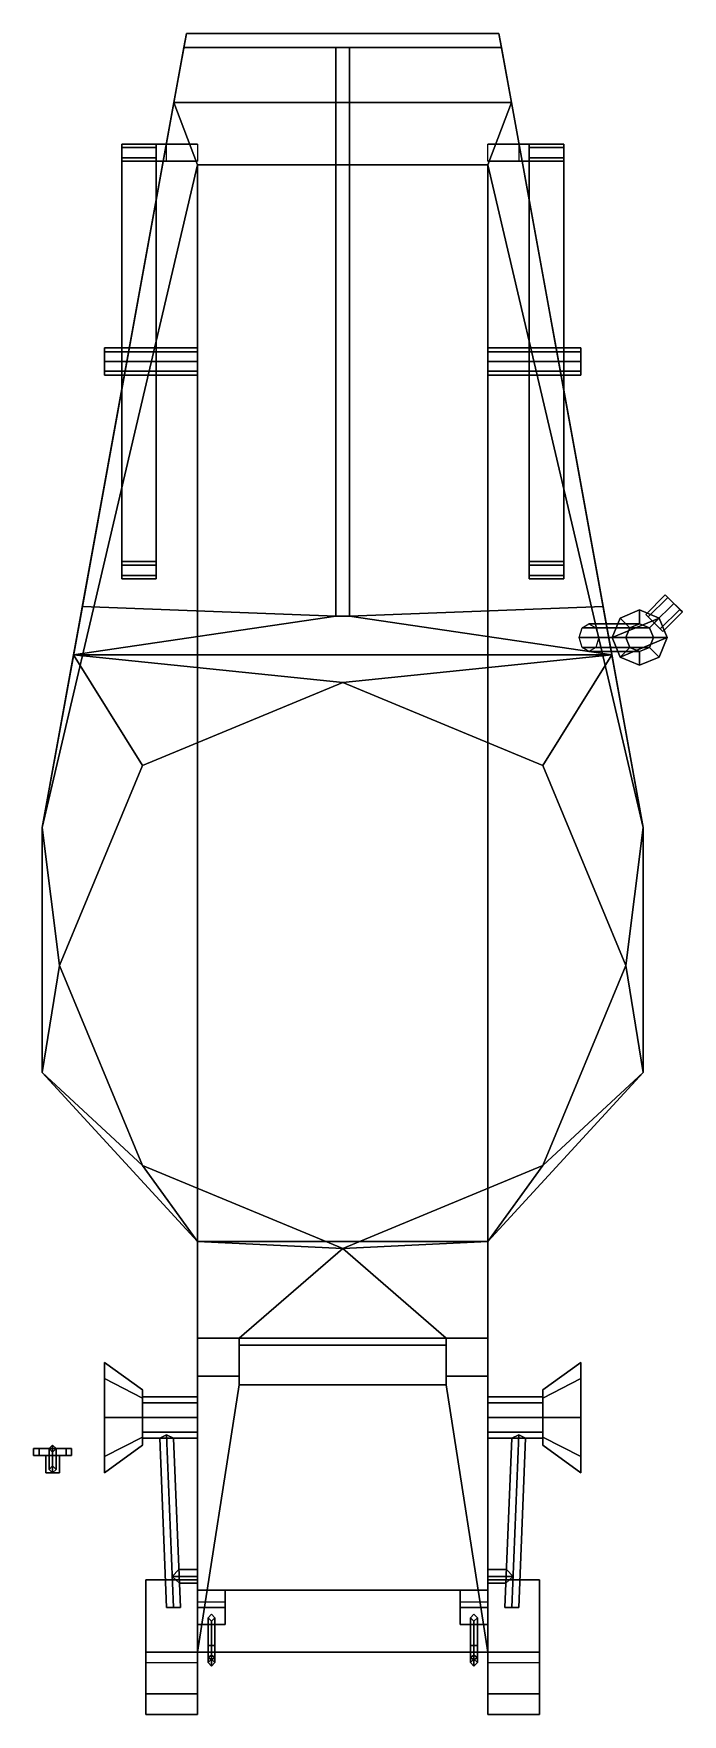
# Model space of a CAD drawing. Extents: x -0.89 to 0.98, y -2.39 to 2.48.
import ezdxf

# ---------------------------------------------------------------- set-up
doc = ezdxf.new("R2010")
doc.units = 0
doc.layers.get('0').update_dxf_attribs({"linetype": 'CONTINUOUS'})

msp = doc.modelspace()

# ---------------------------------------------------------------- linework, layer by layer
for points in [[(-0.7539, 0.82, 1.3), (-0.46, 2.44, 1.24), (-0.489, 2.28, 0.4735), (-0.87, 0.18, 0.65)], [(-0.46, 2.44, 1.24), (-0.7539, 0.82, 1.3), (-0.02, 0.7916, 1.369), (-0.02, 2.44, 1.29)], [(0.4527, 2.48, 0.74), (0.489, 2.28, 0.4735), (-0.489, 2.28, 0.4735), (-0.4527, 2.48, 0.74)], [(-0.46, 2.44, 1.24), (-0.4527, 2.48, 0.74), (-0.489, 2.28, 0.4735)], [(0.46, 2.44, 1.24), (0.4527, 2.48, 0.74), (-0.4527, 2.48, 0.74), (-0.46, 2.44, 1.24)], [(0.02, 2.44, 1.29), (0.46, 2.44, 1.24), (-0.46, 2.44, 1.24), (-0.02, 2.44, 1.29)], [(-0.02, 2.44, 1.29), (-0.02, 0.7916, 1.369), (0.02, 0.7916, 1.369), (0.02, 2.44, 1.29)], [(0.7539, 0.82, 1.3), (0.46, 2.44, 1.24), (0.02, 2.44, 1.29), (0.02, 0.7916, 1.369)], [(0.489, 2.28, 0.4735), (0.489, 2.28, 0.4735), (0.4527, 2.48, 0.74), (0.46, 2.44, 1.24)], [(0.87, 0.18, 0.65), (0.489, 2.28, 0.4735), (0.46, 2.44, 1.24), (0.7539, 0.82, 1.3)], [(-0.87, 0.18, 0.65), (-0.489, 2.28, 0.4735), (-0.42, 2.1, 0.47)], [(0.489, 2.28, 0.4735), (0.42, 2.1, 0.47), (-0.42, 2.1, 0.47), (-0.489, 2.28, 0.4735)], [(0.87, 0.18, 0.65), (0.42, 2.1, 0.47), (0.489, 2.28, 0.4735), (0.87, 0.18, 0.65)], [(-0.54, 2.16, 0.42), (-0.54, 2.15, 0.4), (-0.64, 2.15, 0.4), (-0.64, 2.16, 0.42)], [(-0.64, 2.15, 0.4), (-0.64, 2.12, 0.4), (-0.64, 2.11, 0.42), (-0.64, 2.16, 0.42)], [(-0.51, 2.16, 0.52), (-0.42, 2.16, 0.47), (-0.54, 2.16, 0.47), (-0.64, 2.16, 0.52)], [(-0.51, 2.11, 0.52), (-0.51, 2.16, 0.52), (-0.64, 2.16, 0.52), (-0.64, 2.11, 0.52)], [(-0.54, 2.16, 0.47), (-0.54, 2.16, 0.42), (-0.64, 2.16, 0.42), (-0.64, 2.16, 0.52)], [(-0.64, 2.16, 0.42), (-0.64, 2.11, 0.42), (-0.64, 2.11, 0.52), (-0.64, 2.16, 0.52)], [(-0.54, 2.15, 0.4), (-0.54, 2.12, 0.4), (-0.64, 2.12, 0.4), (-0.64, 2.15, 0.4)], [(-0.54, 2.11, 0.42), (-0.54, 2.12, 0.4), (-0.54, 2.15, 0.4), (-0.54, 2.16, 0.42)], [(-0.54, 2.11, 0.47), (-0.54, 2.16, 0.47), (-0.42, 2.16, 0.47), (-0.42, 2.11, 0.47)], [(-0.54, 2.11, 0.47), (-0.54, 2.11, 0.42), (-0.54, 2.16, 0.42), (-0.54, 2.16, 0.47)], [(0.64, 2.16, 0.52), (0.54, 2.16, 0.47), (0.42, 2.16, 0.47), (0.51, 2.16, 0.52)], [(0.54, 2.16, 0.47), (0.54, 2.11, 0.47), (0.42, 2.11, 0.47), (0.42, 2.16, 0.47)], [(0.51, 2.16, 0.52), (0.51, 2.11, 0.52), (0.64, 2.11, 0.52), (0.64, 2.16, 0.52)], [(0.64, 2.16, 0.52), (0.64, 2.16, 0.42), (0.54, 2.16, 0.42), (0.54, 2.16, 0.47)], [(0.54, 2.16, 0.42), (0.54, 2.11, 0.42), (0.54, 2.11, 0.47), (0.54, 2.16, 0.47)], [(0.64, 2.16, 0.42), (0.64, 2.15, 0.4), (0.54, 2.15, 0.4), (0.54, 2.16, 0.42)], [(0.54, 2.15, 0.4), (0.54, 2.12, 0.4), (0.54, 2.11, 0.42), (0.54, 2.16, 0.42)], [(0.64, 2.15, 0.4), (0.64, 2.12, 0.4), (0.54, 2.12, 0.4), (0.54, 2.15, 0.4)], [(0.64, 2.11, 0.52), (0.64, 2.11, 0.42), (0.64, 2.16, 0.42), (0.64, 2.16, 0.52)], [(0.64, 2.11, 0.42), (0.64, 2.12, 0.4), (0.64, 2.15, 0.4), (0.64, 2.16, 0.42)], [(-0.42, 2.1, 0.47), (-0.42, -1.02, 0.47), (-0.87, -0.53, 0.65), (-0.87, 0.18, 0.65)], [(-0.64, 2.11, 0.42), (-0.64, 2.12, 0.4), (-0.54, 2.12, 0.4), (-0.54, 2.11, 0.42)], [(-0.64, 2.11, 0.42), (-0.64, 0.95, 0.44), (-0.64, 0.95, 0.46), (-0.64, 2.11, 0.45)], [(-0.54, 2.11, 0.42), (-0.54, 0.95, 0.44), (-0.64, 0.95, 0.44), (-0.64, 2.11, 0.42)], [(-0.64, 2.11, 0.45), (-0.64, 0.95, 0.46), (-0.54, 0.95, 0.46), (-0.54, 2.11, 0.45)], [(-0.64, 2.11, 0.52), (-0.54, 2.11, 0.47), (-0.42, 2.11, 0.47), (-0.51, 2.11, 0.52)], [(-0.64, 2.11, 0.52), (-0.64, 2.11, 0.45), (-0.54, 2.11, 0.45), (-0.54, 2.11, 0.47)], [(-0.54, 0.95, 0.46), (-0.54, 0.95, 0.44), (-0.54, 2.11, 0.42), (-0.54, 2.11, 0.45)], [(0.42, 2.1, 0.47), (0.42, -1.02, 0.47), (-0.42, -1.02, 0.47), (-0.42, 2.1, 0.47)], [(0.51, 2.11, 0.52), (0.42, 2.11, 0.47), (0.54, 2.11, 0.47), (0.64, 2.11, 0.52)], [(0.87, -0.53, 0.65), (0.42, -1.02, 0.47), (0.42, 2.1, 0.47), (0.87, 0.18, 0.65)], [(0.54, 2.11, 0.42), (0.54, 2.12, 0.4), (0.64, 2.12, 0.4), (0.64, 2.11, 0.42)], [(0.54, 2.11, 0.42), (0.54, 0.95, 0.44), (0.54, 0.95, 0.46), (0.54, 2.11, 0.45)], [(0.54, 2.11, 0.45), (0.54, 0.95, 0.46), (0.64, 0.95, 0.46), (0.64, 2.11, 0.45)], [(0.64, 2.11, 0.42), (0.64, 0.95, 0.44), (0.54, 0.95, 0.44), (0.54, 2.11, 0.42)], [(0.54, 2.11, 0.47), (0.54, 2.11, 0.45), (0.64, 2.11, 0.45), (0.64, 2.11, 0.52)], [(0.64, 0.95, 0.46), (0.64, 0.95, 0.44), (0.64, 2.11, 0.42), (0.64, 2.11, 0.45)], [(-0.42, 1.5583, 0.5783), (-0.42, 1.57, 0.55), (-0.69, 1.57, 0.55), (-0.69, 1.5583, 0.5783)], [(-0.64, 1.57, 0.55), (-0.64, 1.5583, 0.5217), (-0.69, 1.5583, 0.5217), (-0.69, 1.57, 0.55)], [(-0.54, 1.57, 0.55), (-0.54, 1.57, 0.4547), (-0.64, 1.57, 0.4547), (-0.64, 1.57, 0.55)], [(-0.64, 1.57, 0.4547), (-0.64, 1.5583, 0.5217), (-0.64, 1.5583, 0.5217), (-0.64, 1.57, 0.55)], [(-0.64, 1.57, 0.4547), (-0.64, 1.53, 0.51), (-0.64, 1.53, 0.51), (-0.64, 1.5583, 0.5217)], [(-0.64, 1.57, 0.4547), (-0.64, 1.49, 0.4553), (-0.64, 1.49, 0.4553), (-0.64, 1.53, 0.51)], [(-0.42, 1.57, 0.55), (-0.42, 1.5583, 0.5217), (-0.54, 1.5583, 0.5217), (-0.54, 1.57, 0.55)], [(-0.54, 1.5583, 0.5217), (-0.54, 1.57, 0.4547), (-0.54, 1.57, 0.4547), (-0.54, 1.57, 0.55)], [(-0.54, 1.53, 0.51), (-0.54, 1.57, 0.4547), (-0.54, 1.57, 0.4547), (-0.54, 1.5583, 0.5217)], [(-0.54, 1.49, 0.4553), (-0.54, 1.57, 0.4547), (-0.54, 1.57, 0.4547), (-0.54, 1.53, 0.51)], [(0.42, 1.5583, 0.5217), (0.42, 1.57, 0.55), (0.54, 1.57, 0.55), (0.54, 1.5583, 0.5217)], [(0.42, 1.57, 0.55), (0.42, 1.5583, 0.5783), (0.69, 1.5583, 0.5783), (0.69, 1.57, 0.55)], [(0.54, 1.57, 0.4547), (0.54, 1.5583, 0.5217), (0.54, 1.5583, 0.5217), (0.54, 1.57, 0.55)], [(0.54, 1.57, 0.4547), (0.54, 1.53, 0.51), (0.54, 1.53, 0.51), (0.54, 1.5583, 0.5217)], [(0.54, 1.57, 0.4547), (0.54, 1.49, 0.4553), (0.54, 1.49, 0.4553), (0.54, 1.53, 0.51)], [(0.54, 1.57, 0.4547), (0.54, 1.57, 0.55), (0.64, 1.57, 0.55), (0.64, 1.57, 0.4547)], [(0.64, 1.49, 0.4553), (0.64, 1.57, 0.4547), (0.64, 1.57, 0.4547), (0.64, 1.53, 0.51)], [(0.64, 1.53, 0.51), (0.64, 1.57, 0.4547), (0.64, 1.57, 0.4547), (0.64, 1.5583, 0.5217)], [(0.64, 1.5583, 0.5217), (0.64, 1.57, 0.4547), (0.64, 1.57, 0.4547), (0.64, 1.57, 0.55)], [(0.64, 1.5583, 0.5217), (0.64, 1.57, 0.55), (0.69, 1.57, 0.55), (0.69, 1.5583, 0.5217)], [(-0.42, 1.53, 0.59), (-0.42, 1.5583, 0.5783), (-0.69, 1.5583, 0.5783), (-0.69, 1.53, 0.59)], [(-0.64, 1.5583, 0.5217), (-0.64, 1.53, 0.51), (-0.69, 1.53, 0.51), (-0.69, 1.5583, 0.5217)], [(-0.42, 1.5017, 0.5783), (-0.42, 1.53, 0.59), (-0.69, 1.53, 0.59), (-0.69, 1.5017, 0.5783)], [(-0.64, 1.53, 0.51), (-0.64, 1.5017, 0.5217), (-0.69, 1.5017, 0.5217), (-0.69, 1.53, 0.51)], [(-0.64, 1.53, 0.51), (-0.64, 1.49, 0.4553), (-0.64, 1.49, 0.4553), (-0.64, 1.5017, 0.5217)], [(-0.42, 1.5583, 0.5217), (-0.42, 1.53, 0.51), (-0.54, 1.53, 0.51), (-0.54, 1.5583, 0.5217)], [(-0.42, 1.53, 0.51), (-0.42, 1.5017, 0.5217), (-0.54, 1.5017, 0.5217), (-0.54, 1.53, 0.51)], [(-0.54, 1.49, 0.4553), (-0.54, 1.53, 0.51), (-0.54, 1.53, 0.51), (-0.54, 1.5017, 0.5217)], [(0.42, 1.53, 0.51), (0.42, 1.5583, 0.5217), (0.54, 1.5583, 0.5217), (0.54, 1.53, 0.51)], [(0.42, 1.5583, 0.5783), (0.42, 1.53, 0.59), (0.69, 1.53, 0.59), (0.69, 1.5583, 0.5783)], [(0.42, 1.5017, 0.5217), (0.42, 1.53, 0.51), (0.54, 1.53, 0.51), (0.54, 1.5017, 0.5217)], [(0.42, 1.53, 0.59), (0.42, 1.5017, 0.5783), (0.69, 1.5017, 0.5783), (0.69, 1.53, 0.59)], [(0.54, 1.53, 0.51), (0.54, 1.49, 0.4553), (0.54, 1.49, 0.4553), (0.54, 1.5017, 0.5217)], [(0.64, 1.53, 0.51), (0.64, 1.5583, 0.5217), (0.69, 1.5583, 0.5217), (0.69, 1.53, 0.51)], [(0.64, 1.49, 0.4553), (0.64, 1.53, 0.51), (0.64, 1.53, 0.51), (0.64, 1.5017, 0.5217)], [(0.64, 1.5017, 0.5217), (0.64, 1.53, 0.51), (0.69, 1.53, 0.51), (0.69, 1.5017, 0.5217)], [(-0.42, 1.49, 0.55), (-0.42, 1.5017, 0.5783), (-0.69, 1.5017, 0.5783), (-0.69, 1.49, 0.55)], [(-0.64, 1.5017, 0.5217), (-0.64, 1.49, 0.55), (-0.69, 1.49, 0.55), (-0.69, 1.5017, 0.5217)], [(-0.64, 1.5017, 0.5217), (-0.64, 1.49, 0.4553), (-0.64, 1.49, 0.4553), (-0.64, 1.49, 0.55)], [(-0.54, 1.49, 0.4553), (-0.54, 1.49, 0.55), (-0.64, 1.49, 0.55), (-0.64, 1.49, 0.4553)], [(-0.42, 1.5017, 0.5217), (-0.42, 1.49, 0.55), (-0.54, 1.49, 0.55), (-0.54, 1.5017, 0.5217)], [(-0.54, 1.49, 0.4553), (-0.54, 1.5017, 0.5217), (-0.54, 1.5017, 0.5217), (-0.54, 1.49, 0.55)], [(0.42, 1.49, 0.55), (0.42, 1.5017, 0.5217), (0.54, 1.5017, 0.5217), (0.54, 1.49, 0.55)], [(0.42, 1.5017, 0.5783), (0.42, 1.49, 0.55), (0.69, 1.49, 0.55), (0.69, 1.5017, 0.5783)], [(0.54, 1.5017, 0.5217), (0.54, 1.49, 0.4553), (0.54, 1.49, 0.4553), (0.54, 1.49, 0.55)], [(0.54, 1.49, 0.55), (0.54, 1.49, 0.4553), (0.64, 1.49, 0.4553), (0.64, 1.49, 0.55)], [(0.64, 1.49, 0.4553), (0.64, 1.5017, 0.5217), (0.64, 1.5017, 0.5217), (0.64, 1.49, 0.55)], [(0.64, 1.49, 0.55), (0.64, 1.5017, 0.5217), (0.69, 1.5017, 0.5217), (0.69, 1.49, 0.55)], [(-0.64, 0.94, 0.42), (-0.64, 0.91, 0.42), (-0.64, 0.9, 0.44), (-0.64, 0.95, 0.44)], [(-0.64, 0.95, 0.44), (-0.64, 0.9, 0.44), (-0.64, 0.9, 0.58), (-0.64, 0.95, 0.58)], [(-0.54, 0.95, 0.44), (-0.54, 0.94, 0.42), (-0.64, 0.94, 0.42), (-0.64, 0.95, 0.44)], [(-0.54, 0.95, 0.58), (-0.54, 0.95, 0.44), (-0.64, 0.95, 0.44), (-0.64, 0.95, 0.58)], [(-0.54, 0.94, 0.42), (-0.54, 0.91, 0.42), (-0.64, 0.91, 0.42), (-0.64, 0.94, 0.42)], [(-0.54, 0.9, 0.44), (-0.54, 0.91, 0.42), (-0.54, 0.94, 0.42), (-0.54, 0.95, 0.44)], [(-0.54, 0.9, 0.58), (-0.54, 0.9, 0.44), (-0.54, 0.95, 0.44), (-0.54, 0.95, 0.58)], [(0.64, 0.95, 0.58), (0.64, 0.95, 0.44), (0.54, 0.95, 0.44), (0.54, 0.95, 0.58)], [(0.54, 0.95, 0.44), (0.54, 0.9, 0.44), (0.54, 0.9, 0.58), (0.54, 0.95, 0.58)], [(0.64, 0.95, 0.44), (0.64, 0.94, 0.42), (0.54, 0.94, 0.42), (0.54, 0.95, 0.44)], [(0.54, 0.94, 0.42), (0.54, 0.91, 0.42), (0.54, 0.9, 0.44), (0.54, 0.95, 0.44)], [(0.64, 0.94, 0.42), (0.64, 0.91, 0.42), (0.54, 0.91, 0.42), (0.54, 0.94, 0.42)], [(0.64, 0.9, 0.58), (0.64, 0.9, 0.44), (0.64, 0.95, 0.44), (0.64, 0.95, 0.58)], [(0.64, 0.9, 0.44), (0.64, 0.91, 0.42), (0.64, 0.94, 0.42), (0.64, 0.95, 0.44)], [(-0.64, 0.9, 0.44), (-0.64, 0.91, 0.42), (-0.54, 0.91, 0.42), (-0.54, 0.9, 0.44)], [(-0.64, 0.9, 0.58), (-0.64, 0.9, 0.44), (-0.54, 0.9, 0.44), (-0.54, 0.9, 0.58)], [(0.54, 0.9, 0.44), (0.54, 0.91, 0.42), (0.64, 0.91, 0.42), (0.64, 0.9, 0.44)], [(0.54, 0.9, 0.58), (0.54, 0.9, 0.44), (0.64, 0.9, 0.44), (0.64, 0.9, 0.58)], [(0.8777, 0.7972, 0.63), (0.8849, 0.7899, 0.6547), (0.9415, 0.8465, 0.6547), (0.9342, 0.8537, 0.63)], [(0.8849, 0.7899, 0.6053), (0.8777, 0.7972, 0.63), (0.9342, 0.8537, 0.63), (0.9415, 0.8465, 0.6053)], [(0.8849, 0.7899, 0.6547), (0.9024, 0.7724, 0.665), (0.959, 0.829, 0.665), (0.9415, 0.8465, 0.6547)], [(0.9024, 0.7724, 0.595), (0.8849, 0.7899, 0.6053), (0.9415, 0.8465, 0.6053), (0.959, 0.829, 0.595)], [(0.9024, 0.7724, 0.665), (0.9199, 0.7549, 0.6547), (0.9765, 0.8115, 0.6547), (0.959, 0.829, 0.665)], [(0.9199, 0.7549, 0.6053), (0.9024, 0.7724, 0.595), (0.959, 0.829, 0.595), (0.9765, 0.8115, 0.6053)], [(0.9765, 0.8115, 0.6053), (0.959, 0.829, 0.595), (0.9415, 0.8465, 0.6053), (0.9342, 0.8537, 0.63)], [(0.9837, 0.8042, 0.63), (0.9765, 0.8115, 0.6053), (0.9342, 0.8537, 0.63), (0.9415, 0.8465, 0.6547)], [(0.9765, 0.8115, 0.6547), (0.9837, 0.8042, 0.63), (0.9415, 0.8465, 0.6547), (0.959, 0.829, 0.665)], [(-0.7539, 0.82, 1.3), (-0.87, 0.18, 0.65), (-0.87, 0.18, 1.64), (-0.7793, 0.68, 1.64)], [(-0.02, 0.7916, 1.369), (-0.7539, 0.82, 1.3), (-0.7793, 0.68, 1.64), (-0.02, 0.7916, 1.369)], [(0.7793, 0.68, 1.64), (0.02, 0.7916, 1.369), (-0.02, 0.7916, 1.369), (-0.7793, 0.68, 1.64)], [(0.7539, 0.82, 1.3), (0.02, 0.7916, 1.369), (0.7793, 0.68, 1.64), (0.7539, 0.82, 1.3)], [(0.87, 0.18, 1.64), (0.87, 0.18, 0.65), (0.7539, 0.82, 1.3), (0.7793, 0.68, 1.64)], [(0.9166, 0.7866, 0.59), (0.78, 0.73, 0.59), (0.8034, 0.7866, 0.59), (0.86, 0.81, 0.59)], [(0.8034, 0.7866, 0.59), (0.78, 0.73, 0.59), (0.78, 0.73, 1.14), (0.8034, 0.7866, 1.14)], [(0.8034, 0.7866, 1.14), (0.78, 0.73, 1.14), (0.82, 0.73, 1.14), (0.8317, 0.7583, 1.14)], [(0.94, 0.73, 0.59), (0.8034, 0.6734, 0.59), (0.78, 0.73, 0.59), (0.9166, 0.7866, 0.59)], [(0.86, 0.81, 0.59), (0.8034, 0.7866, 0.59), (0.8034, 0.7866, 1.14), (0.86, 0.81, 1.14)], [(0.86, 0.81, 1.14), (0.8034, 0.7866, 1.14), (0.8317, 0.7583, 1.14), (0.86, 0.77, 1.14)], [(0.9166, 0.7866, 0.59), (0.86, 0.81, 0.59), (0.86, 0.81, 1.14), (0.9166, 0.7866, 1.14)], [(0.9166, 0.7866, 1.14), (0.86, 0.81, 1.14), (0.86, 0.77, 1.14), (0.8883, 0.7583, 1.14)], [(0.94, 0.73, 1.14), (0.9166, 0.7866, 1.14), (0.8883, 0.7583, 1.14), (0.9, 0.73, 1.14)], [(0.94, 0.73, 0.59), (0.9166, 0.7866, 0.59), (0.9166, 0.7866, 1.14), (0.94, 0.73, 1.14)], [(0.9199, 0.7549, 0.6547), (0.9272, 0.7477, 0.63), (0.9837, 0.8042, 0.63), (0.9765, 0.8115, 0.6547)], [(0.9272, 0.7477, 0.63), (0.9199, 0.7549, 0.6053), (0.9765, 0.8115, 0.6053), (0.9837, 0.8042, 0.63)], [(0.8317, 0.7583, 1.2083), (0.82, 0.73, 1.2034), (0.6849, 0.73, 1.3385), (0.6932, 0.7583, 1.3468)], [(0.86, 0.77, 1.22), (0.8317, 0.7583, 1.2083), (0.6932, 0.7583, 1.3468), (0.7132, 0.77, 1.3668)], [(0.8883, 0.7583, 1.2317), (0.86, 0.77, 1.22), (0.7132, 0.77, 1.3668), (0.7332, 0.7583, 1.3868)], [(0.9, 0.73, 1.2366), (0.8883, 0.7583, 1.2317), (0.7332, 0.7583, 1.3868), (0.7415, 0.73, 1.3951)], [(0.8317, 0.7583, 1.14), (0.82, 0.73, 1.14), (0.82, 0.73, 1.2034), (0.8317, 0.7583, 1.2083)], [(0.86, 0.77, 1.14), (0.8317, 0.7583, 1.14), (0.8317, 0.7583, 1.2083), (0.86, 0.77, 1.22)], [(0.8883, 0.7583, 1.14), (0.86, 0.77, 1.14), (0.86, 0.77, 1.22), (0.8883, 0.7583, 1.2317)], [(0.9, 0.73, 1.14), (0.8883, 0.7583, 1.14), (0.8883, 0.7583, 1.2317), (0.9, 0.73, 1.2366)], [(0.82, 0.73, 1.2034), (0.8317, 0.7017, 1.2083), (0.6932, 0.7017, 1.3468), (0.6849, 0.73, 1.3385)], [(0.8317, 0.7017, 1.2083), (0.86, 0.69, 1.22), (0.7132, 0.69, 1.3668), (0.6932, 0.7017, 1.3468)], [(0.86, 0.69, 1.22), (0.8883, 0.7017, 1.2317), (0.7332, 0.7017, 1.3868), (0.7132, 0.69, 1.3668)], [(0.8883, 0.7017, 1.2317), (0.9, 0.73, 1.2366), (0.7415, 0.73, 1.3951), (0.7332, 0.7017, 1.3868)], [(0.78, 0.73, 0.59), (0.8034, 0.6734, 0.59), (0.8034, 0.6734, 1.14), (0.78, 0.73, 1.14)], [(0.78, 0.73, 1.14), (0.8034, 0.6734, 1.14), (0.8317, 0.7017, 1.14), (0.82, 0.73, 1.14)], [(0.9166, 0.6734, 0.59), (0.86, 0.65, 0.59), (0.8034, 0.6734, 0.59), (0.94, 0.73, 0.59)], [(0.8034, 0.6734, 1.14), (0.86, 0.65, 1.14), (0.86, 0.69, 1.14), (0.8317, 0.7017, 1.14)], [(0.82, 0.73, 1.14), (0.8317, 0.7017, 1.14), (0.8317, 0.7017, 1.2083), (0.82, 0.73, 1.2034)], [(0.8317, 0.7017, 1.14), (0.86, 0.69, 1.14), (0.86, 0.69, 1.22), (0.8317, 0.7017, 1.2083)], [(0.86, 0.69, 1.14), (0.8883, 0.7017, 1.14), (0.8883, 0.7017, 1.2317), (0.86, 0.69, 1.22)], [(0.86, 0.65, 1.14), (0.9166, 0.6734, 1.14), (0.8883, 0.7017, 1.14), (0.86, 0.69, 1.14)], [(0.8883, 0.7017, 1.14), (0.9, 0.73, 1.14), (0.9, 0.73, 1.2366), (0.8883, 0.7017, 1.2317)], [(0.9166, 0.6734, 1.14), (0.94, 0.73, 1.14), (0.9, 0.73, 1.14), (0.8883, 0.7017, 1.14)], [(0.9166, 0.6734, 0.59), (0.94, 0.73, 0.59), (0.94, 0.73, 1.14), (0.9166, 0.6734, 1.14)], [(-0.7793, 0.68, 1.64), (-0.87, 0.18, 1.64), (-0.82, -0.22, 1.64), (-0.5798, 0.3598, 1.64)], [(0, 0.6, 1.64), (0.7793, 0.68, 1.64), (-0.7793, 0.68, 1.64), (0, 0.6, 1.64)], [(-0.7793, 0.68, 1.64), (-0.7793, 0.68, 1.64), (-0.5798, 0.3598, 1.64), (0, 0.6, 1.64)], [(0.7793, 0.68, 1.64), (0.7793, 0.68, 1.64), (0, 0.6, 1.64), (0.5798, 0.3598, 1.64)], [(0.87, 0.18, 1.64), (0.7793, 0.68, 1.64), (0.5798, 0.3598, 1.64), (0.82, -0.22, 1.64)], [(0.8034, 0.6734, 0.59), (0.86, 0.65, 0.59), (0.86, 0.65, 1.14), (0.8034, 0.6734, 1.14)], [(0.86, 0.65, 0.59), (0.9166, 0.6734, 0.59), (0.9166, 0.6734, 1.14), (0.86, 0.65, 1.14)], [(0, 0.6, 1.64), (-0.5798, 0.3598, 1.64), (-0.5798, 0.3598, 1.66), (0, 0.6, 1.66)], [(0.5798, 0.3598, 1.64), (0, 0.6, 1.64), (0, 0.6, 1.66), (0.5798, 0.3598, 1.66)], [(-0.5798, 0.3598, 1.64), (-0.82, -0.22, 1.64), (-0.82, -0.22, 1.66), (-0.5798, 0.3598, 1.66)], [(0.82, -0.22, 1.64), (0.5798, 0.3598, 1.64), (0.5798, 0.3598, 1.66), (0.82, -0.22, 1.66)], [(-0.87, 0.18, 0.65), (-0.87, -0.53, 0.65), (-0.87, -0.53, 1.06), (-0.87, 0.18, 1.06)], [(-0.87, 0.18, 1.64), (-0.87, -0.53, 1.64), (-0.82, -0.22, 1.64)], [(-0.87, 0.18, 1.56), (-0.87, -0.53, 1.56), (-0.87, -0.53, 1.64), (-0.87, 0.18, 1.64)], [(0.82, -0.22, 1.64), (0.87, -0.53, 1.64), (0.87, 0.18, 1.64), (0.82, -0.22, 1.64)], [(0.87, -0.53, 1.06), (0.87, -0.53, 0.65), (0.87, 0.18, 0.65), (0.87, 0.18, 1.06)], [(0.87, -0.53, 1.64), (0.87, -0.53, 1.56), (0.87, 0.18, 1.56), (0.87, 0.18, 1.64)], [(-0.82, -0.22, 1.64), (-0.82, -0.22, 1.64), (-0.87, -0.53, 1.64), (-0.5798, -0.7998, 1.64)], [(-0.82, -0.22, 1.64), (-0.5798, -0.7998, 1.64), (-0.5798, -0.7998, 1.66), (-0.82, -0.22, 1.66)], [(0.5798, -0.7998, 1.64), (0.82, -0.22, 1.64), (0.82, -0.22, 1.66), (0.5798, -0.7998, 1.66)], [(0.5798, -0.7998, 1.64), (0.87, -0.53, 1.64), (0.82, -0.22, 1.64), (0.5798, -0.7998, 1.64)], [(-0.87, -0.53, 1.64), (-0.87, -0.53, 0.65), (-0.42, -1.02, 0.47), (-0.42, -1.02, 1.64)], [(-0.5798, -0.7998, 1.64), (-0.5798, -0.7998, 1.64), (-0.87, -0.53, 1.64), (-0.42, -1.02, 1.64)], [(0.42, -1.02, 1.64), (0.42, -1.02, 0.47), (0.87, -0.53, 0.65), (0.87, -0.53, 1.64)], [(0.42, -1.02, 1.64), (0.87, -0.53, 1.64), (0.5798, -0.7998, 1.64), (0.42, -1.02, 1.64)], [(-0.5798, -0.7998, 1.64), (0, -1.04, 1.64), (0, -1.04, 1.66), (-0.5798, -0.7998, 1.66)], [(0, -1.04, 1.64), (0, -1.04, 1.64), (-0.5798, -0.7998, 1.64), (-0.42, -1.02, 1.64)], [(0, -1.04, 1.64), (0.5798, -0.7998, 1.64), (0.5798, -0.7998, 1.66), (0, -1.04, 1.66)], [(0.42, -1.02, 1.64), (0.42, -1.02, 1.64), (0.5798, -0.7998, 1.64), (0, -1.04, 1.64)], [(0.42, -1.02, 0.47), (0.42, -2.03, 0.47), (-0.42, -2.03, 0.47), (-0.42, -1.02, 0.47)], [(-0.42, -1.3, 1.64), (-0.42, -1.02, 1.64), (-0.42, -1.41, 1.38)], [(-0.42, -1.41, 1.38), (-0.42, -1.02, 1.64), (-0.42, -1.02, 0.47)], [(-0.42, -1.02, 0.47), (-0.42, -2.03, 0.47), (-0.42, -1.41, 1.38)], [(-0.3, -1.3, 1.64), (0, -1.04, 1.64), (-0.42, -1.02, 1.64), (-0.42, -1.3, 1.64)], [(0.42, -1.3, 1.64), (0.42, -1.02, 1.64), (0, -1.04, 1.64), (0.3, -1.3, 1.64)], [(0.42, -1.41, 1.38), (0.42, -1.02, 1.64), (0.42, -1.3, 1.64), (0.42, -1.41, 1.38)], [(0.42, -1.02, 0.47), (0.42, -1.02, 1.64), (0.42, -1.41, 1.38), (0.42, -1.02, 0.47)], [(0.42, -1.41, 1.38), (0.42, -1.41, 1.38), (0.42, -2.03, 0.47), (0.42, -1.02, 0.47)], [(0.3, -1.3, 1.64), (0, -1.04, 1.64), (0, -1.04, 1.64), (-0.3, -1.3, 1.64)], [(-0.3, -1.41, 1.38), (-0.3, -1.3, 1.64), (-0.42, -1.3, 1.64), (-0.42, -1.41, 1.38)], [(-0.3, -1.435, 1.3681), (-0.3, -1.32, 1.64), (-0.3, -1.3, 1.64), (-0.3, -1.41, 1.38)], [(0.3, -1.32, 1.64), (0.3, -1.3, 1.64), (-0.3, -1.3, 1.64), (-0.3, -1.32, 1.64)], [(0.42, -1.41, 1.38), (0.42, -1.3, 1.64), (0.3, -1.3, 1.64), (0.3, -1.41, 1.38)], [(0.3, -1.41, 1.38), (0.3, -1.3, 1.64), (0.3, -1.32, 1.64), (0.3, -1.435, 1.3681)], [(0.3, -1.435, 1.3681), (0.3, -1.32, 1.64), (-0.3, -1.32, 1.64), (-0.3, -1.435, 1.3681)], [(-0.58, -1.4734, 0.6066), (-0.58, -1.45, 0.55), (-0.69, -1.37, 0.55), (-0.69, -1.4169, 0.6631)], [(-0.58, -1.45, 0.55), (-0.58, -1.4734, 0.4934), (-0.69, -1.4169, 0.4369), (-0.69, -1.37, 0.55)], [(-0.42, -2.21, 0.7), (-0.42, -2.21, 1), (-0.42, -1.41, 1.38), (-0.42, -2.03, 0.47)], [(-0.42, -2.21, 1), (-0.3, -1.435, 1.3681), (-0.3, -1.41, 1.38), (-0.42, -1.41, 1.38)], [(0.42, -2.21, 1), (0.42, -1.41, 1.38), (0.3, -1.41, 1.38), (0.3, -1.435, 1.3681)], [(0.42, -2.03, 0.47), (0.42, -1.41, 1.38), (0.42, -2.21, 1), (0.42, -2.21, 0.7)], [(0.58, -1.45, 0.55), (0.58, -1.4734, 0.6066), (0.69, -1.4169, 0.6631), (0.69, -1.37, 0.55)], [(0.58, -1.4734, 0.4934), (0.58, -1.45, 0.55), (0.69, -1.37, 0.55), (0.69, -1.4169, 0.4369)], [(-0.58, -1.53, 0.63), (-0.58, -1.4734, 0.6066), (-0.69, -1.4169, 0.6631), (-0.69, -1.53, 0.71)], [(-0.58, -1.4734, 0.4934), (-0.58, -1.53, 0.47), (-0.69, -1.53, 0.39), (-0.69, -1.4169, 0.4369)], [(-0.58, -1.4876, 0.5924), (-0.58, -1.47, 0.55), (-0.58, -1.45, 0.55), (-0.58, -1.4734, 0.6066)], [(-0.58, -1.47, 0.55), (-0.58, -1.4876, 0.5076), (-0.58, -1.4734, 0.4934), (-0.58, -1.45, 0.55)], [(0.42, -2.21, 1), (0.3, -1.435, 1.3681), (-0.3, -1.435, 1.3681), (-0.42, -2.21, 1)], [(0.58, -1.53, 0.47), (0.58, -1.4734, 0.4934), (0.69, -1.4169, 0.4369), (0.69, -1.53, 0.39)], [(0.58, -1.4734, 0.6066), (0.58, -1.53, 0.63), (0.69, -1.53, 0.71), (0.69, -1.4169, 0.6631)], [(0.58, -1.47, 0.55), (0.58, -1.4876, 0.5924), (0.58, -1.4734, 0.6066), (0.58, -1.45, 0.55)], [(0.58, -1.4876, 0.5076), (0.58, -1.47, 0.55), (0.58, -1.45, 0.55), (0.58, -1.4734, 0.4934)], [(-0.42, -1.4876, 0.5924), (-0.42, -1.47, 0.55), (-0.58, -1.47, 0.55), (-0.58, -1.4876, 0.5924)], [(-0.42, -1.47, 0.55), (-0.42, -1.4876, 0.5076), (-0.58, -1.4876, 0.5076), (-0.58, -1.47, 0.55)], [(-0.58, -1.53, 0.61), (-0.58, -1.4876, 0.5924), (-0.58, -1.4734, 0.6066), (-0.58, -1.53, 0.63)], [(-0.58, -1.4876, 0.5076), (-0.58, -1.53, 0.49), (-0.58, -1.53, 0.47), (-0.58, -1.4734, 0.4934)], [(-0.42, -1.53, 0.61), (-0.42, -1.4876, 0.5924), (-0.58, -1.4876, 0.5924), (-0.58, -1.53, 0.61)], [(-0.42, -1.4876, 0.5076), (-0.42, -1.53, 0.49), (-0.58, -1.53, 0.49), (-0.58, -1.4876, 0.5076)], [(0.42, -1.47, 0.55), (0.42, -1.4876, 0.5924), (0.58, -1.4876, 0.5924), (0.58, -1.47, 0.55)], [(0.42, -1.4876, 0.5076), (0.42, -1.47, 0.55), (0.58, -1.47, 0.55), (0.58, -1.4876, 0.5076)], [(0.42, -1.53, 0.49), (0.42, -1.4876, 0.5076), (0.58, -1.4876, 0.5076), (0.58, -1.53, 0.49)], [(0.42, -1.4876, 0.5924), (0.42, -1.53, 0.61), (0.58, -1.53, 0.61), (0.58, -1.4876, 0.5924)], [(0.58, -1.4876, 0.5924), (0.58, -1.53, 0.61), (0.58, -1.53, 0.63), (0.58, -1.4734, 0.6066)], [(0.58, -1.53, 0.49), (0.58, -1.4876, 0.5076), (0.58, -1.4734, 0.4934), (0.58, -1.53, 0.47)], [(-0.58, -1.5866, 0.6066), (-0.58, -1.53, 0.63), (-0.69, -1.53, 0.71), (-0.69, -1.6431, 0.6631)], [(-0.58, -1.53, 0.47), (-0.58, -1.5866, 0.4934), (-0.69, -1.6431, 0.4369), (-0.69, -1.53, 0.39)], [(-0.42, -1.5724, 0.5924), (-0.42, -1.53, 0.61), (-0.58, -1.53, 0.61), (-0.58, -1.5724, 0.5924)], [(-0.42, -1.53, 0.49), (-0.42, -1.5724, 0.5076), (-0.58, -1.5724, 0.5076), (-0.58, -1.53, 0.49)], [(-0.58, -1.53, 0.49), (-0.58, -1.5724, 0.5076), (-0.58, -1.5866, 0.4934), (-0.58, -1.53, 0.47)], [(-0.58, -1.5724, 0.5924), (-0.58, -1.53, 0.61), (-0.58, -1.53, 0.63), (-0.58, -1.5866, 0.6066)], [(0.42, -1.5724, 0.5076), (0.42, -1.53, 0.49), (0.58, -1.53, 0.49), (0.58, -1.5724, 0.5076)], [(0.42, -1.53, 0.61), (0.42, -1.5724, 0.5924), (0.58, -1.5724, 0.5924), (0.58, -1.53, 0.61)], [(0.58, -1.5866, 0.4934), (0.58, -1.53, 0.47), (0.69, -1.53, 0.39), (0.69, -1.6431, 0.4369)], [(0.58, -1.53, 0.61), (0.58, -1.5724, 0.5924), (0.58, -1.5866, 0.6066), (0.58, -1.53, 0.63)], [(0.58, -1.53, 0.63), (0.58, -1.5866, 0.6066), (0.69, -1.6431, 0.6631), (0.69, -1.53, 0.71)], [(0.58, -1.5724, 0.5076), (0.58, -1.53, 0.49), (0.58, -1.53, 0.47), (0.58, -1.5866, 0.4934)], [(-0.58, -1.61, 0.55), (-0.58, -1.5866, 0.6066), (-0.69, -1.6431, 0.6631), (-0.69, -1.69, 0.55)], [(-0.58, -1.5866, 0.4934), (-0.58, -1.61, 0.55), (-0.69, -1.69, 0.55), (-0.69, -1.6431, 0.4369)], [(-0.42, -1.59, 0.55), (-0.42, -1.5724, 0.5924), (-0.58, -1.5724, 0.5924), (-0.58, -1.59, 0.55)], [(-0.42, -1.5724, 0.5076), (-0.42, -1.59, 0.55), (-0.58, -1.59, 0.55), (-0.58, -1.5724, 0.5076)], [(-0.58, -1.5724, 0.5076), (-0.58, -1.59, 0.55), (-0.58, -1.61, 0.55), (-0.58, -1.5866, 0.4934)], [(-0.58, -1.59, 0.55), (-0.58, -1.5724, 0.5924), (-0.58, -1.5866, 0.6066), (-0.58, -1.61, 0.55)], [(-0.51, -1.58, 0.57), (-0.5296, -1.59, 0.55), (-0.51, -2.08, 0.55), (-0.49, -2.08, 0.57)], [(-0.5296, -1.59, 0.55), (-0.51, -1.58, 0.53), (-0.49, -2.08, 0.53), (-0.51, -2.08, 0.55)], [(-0.4896, -1.59, 0.55), (-0.51, -1.58, 0.57), (-0.49, -2.08, 0.57), (-0.47, -2.08, 0.55)], [(-0.51, -1.58, 0.53), (-0.4896, -1.59, 0.55), (-0.47, -2.08, 0.55), (-0.49, -2.08, 0.53)], [(0.42, -1.5724, 0.5924), (0.42, -1.59, 0.55), (0.58, -1.59, 0.55), (0.58, -1.5724, 0.5924)], [(0.42, -1.59, 0.55), (0.42, -1.5724, 0.5076), (0.58, -1.5724, 0.5076), (0.58, -1.59, 0.55)], [(0.51, -1.58, 0.57), (0.4896, -1.59, 0.55), (0.47, -2.08, 0.55), (0.49, -2.08, 0.57)], [(0.4896, -1.59, 0.55), (0.51, -1.58, 0.53), (0.49, -2.08, 0.53), (0.47, -2.08, 0.55)], [(0.5296, -1.59, 0.55), (0.51, -1.58, 0.57), (0.49, -2.08, 0.57), (0.51, -2.08, 0.55)], [(0.51, -1.58, 0.53), (0.5296, -1.59, 0.55), (0.51, -2.08, 0.55), (0.49, -2.08, 0.53)], [(0.58, -1.59, 0.55), (0.58, -1.5724, 0.5076), (0.58, -1.5866, 0.4934), (0.58, -1.61, 0.55)], [(0.58, -1.5724, 0.5924), (0.58, -1.59, 0.55), (0.58, -1.61, 0.55), (0.58, -1.5866, 0.6066)], [(0.58, -1.5866, 0.6066), (0.58, -1.61, 0.55), (0.69, -1.69, 0.55), (0.69, -1.6431, 0.6631)], [(0.58, -1.61, 0.55), (0.58, -1.5866, 0.4934), (0.69, -1.6431, 0.4369), (0.69, -1.69, 0.55)], [(-0.8789, -1.62, 1.5889), (-0.895, -1.62, 1.55), (-0.895, -1.64, 1.55), (-0.8789, -1.64, 1.5889)], [(-0.895, -1.62, 1.55), (-0.8789, -1.62, 1.5111), (-0.8789, -1.64, 1.5111), (-0.895, -1.64, 1.55)], [(-0.8011, -1.62, 1.5889), (-0.895, -1.62, 1.55), (-0.8789, -1.62, 1.5889), (-0.84, -1.62, 1.605)], [(-0.785, -1.62, 1.55), (-0.8789, -1.62, 1.5111), (-0.895, -1.62, 1.55), (-0.8011, -1.62, 1.5889)], [(-0.8789, -1.64, 1.5889), (-0.895, -1.64, 1.55), (-0.86, -1.64, 1.55), (-0.84, -1.64, 1.57)], [(-0.895, -1.64, 1.55), (-0.8789, -1.64, 1.5111), (-0.86, -1.64, 1.55)], [(-0.84, -1.62, 1.605), (-0.8789, -1.62, 1.5889), (-0.8789, -1.64, 1.5889), (-0.84, -1.64, 1.605)], [(-0.8789, -1.62, 1.5111), (-0.84, -1.62, 1.495), (-0.84, -1.64, 1.495), (-0.8789, -1.64, 1.5111)], [(-0.8011, -1.62, 1.5111), (-0.84, -1.62, 1.495), (-0.8789, -1.62, 1.5111), (-0.785, -1.62, 1.55)], [(-0.84, -1.64, 1.605), (-0.8789, -1.64, 1.5889), (-0.84, -1.64, 1.57)], [(-0.8789, -1.64, 1.5111), (-0.84, -1.64, 1.495), (-0.84, -1.64, 1.53), (-0.86, -1.64, 1.55)], [(-0.84, -1.64, 1.57), (-0.86, -1.64, 1.55), (-0.86, -1.69, 1.55), (-0.84, -1.69, 1.57)], [(-0.86, -1.64, 1.55), (-0.84, -1.64, 1.53), (-0.84, -1.69, 1.53), (-0.86, -1.69, 1.55)], [(-0.84, -1.61, 1.29), (-0.85, -1.62, 1.29), (-0.85, -1.68, 1.64), (-0.84, -1.67, 1.64)], [(-0.85, -1.62, 1.29), (-0.84, -1.63, 1.29), (-0.84, -1.69, 1.64), (-0.85, -1.68, 1.64)], [(-0.83, -1.62, 1.29), (-0.84, -1.61, 1.29), (-0.84, -1.67, 1.64), (-0.83, -1.68, 1.64)], [(-0.84, -1.63, 1.29), (-0.83, -1.62, 1.29), (-0.83, -1.68, 1.64), (-0.84, -1.69, 1.64)], [(-0.8011, -1.62, 1.5889), (-0.84, -1.62, 1.605), (-0.84, -1.64, 1.605), (-0.8011, -1.64, 1.5889)], [(-0.84, -1.62, 1.495), (-0.8011, -1.62, 1.5111), (-0.8011, -1.64, 1.5111), (-0.84, -1.64, 1.495)], [(-0.82, -1.64, 1.55), (-0.84, -1.64, 1.57), (-0.84, -1.69, 1.57), (-0.82, -1.69, 1.55)], [(-0.84, -1.64, 1.53), (-0.82, -1.64, 1.55), (-0.82, -1.69, 1.55), (-0.84, -1.69, 1.53)], [(-0.84, -1.64, 1.495), (-0.8011, -1.64, 1.5111), (-0.84, -1.64, 1.53)], [(-0.8011, -1.64, 1.5111), (-0.785, -1.64, 1.55), (-0.82, -1.64, 1.55), (-0.84, -1.64, 1.53)], [(-0.8011, -1.64, 1.5889), (-0.84, -1.64, 1.605), (-0.84, -1.64, 1.57), (-0.82, -1.64, 1.55)], [(-0.785, -1.64, 1.55), (-0.8011, -1.64, 1.5889), (-0.82, -1.64, 1.55)], [(-0.785, -1.62, 1.55), (-0.8011, -1.62, 1.5889), (-0.8011, -1.64, 1.5889), (-0.785, -1.64, 1.55)], [(-0.8011, -1.62, 1.5111), (-0.785, -1.62, 1.55), (-0.785, -1.64, 1.55), (-0.8011, -1.64, 1.5111)], [(-0.84, -1.69, 1.53), (-0.82, -1.69, 1.55), (-0.84, -1.69, 1.57), (-0.86, -1.69, 1.55)], [(-0.84, -1.69, 1.64), (-0.83, -1.68, 1.64), (-0.84, -1.67, 1.64), (-0.85, -1.68, 1.64)], [(-0.42, -1.99, 0.57), (-0.42, -1.97, 0.55), (-0.4744, -1.97, 0.55), (-0.4936, -1.99, 0.57)], [(-0.42, -1.97, 0.55), (-0.42, -1.99, 0.53), (-0.4936, -1.99, 0.53), (-0.4744, -1.97, 0.55)], [(-0.42, -2.01, 0.55), (-0.42, -1.99, 0.57), (-0.4936, -1.99, 0.57), (-0.4728, -2.01, 0.55)], [(-0.42, -1.99, 0.53), (-0.42, -2.01, 0.55), (-0.4728, -2.01, 0.55), (-0.4936, -1.99, 0.53)], [(0.42, -1.97, 0.55), (0.42, -1.99, 0.57), (0.4936, -1.99, 0.57), (0.4744, -1.97, 0.55)], [(0.42, -1.99, 0.53), (0.42, -1.97, 0.55), (0.4744, -1.97, 0.55), (0.4936, -1.99, 0.53)], [(0.42, -1.99, 0.57), (0.42, -2.01, 0.55), (0.4728, -2.01, 0.55), (0.4936, -1.99, 0.57)], [(0.42, -2.01, 0.55), (0.42, -1.99, 0.53), (0.4936, -1.99, 0.53), (0.4728, -2.01, 0.55)], [(-0.57, -2, 1.12), (-0.57, -2.21, 1.01), (-0.57, -2.24, 1.04), (-0.57, -2, 1.12)], [(-0.57, -2, 1.12), (-0.57, -2.24, 1.04), (-0.57, -2.39, 1.04), (-0.57, -2.33, 1.12)], [(-0.57, -2, 0.98), (-0.57, -2.21, 0.98), (-0.57, -2.21, 1.01), (-0.57, -2, 1.12)], [(-0.42, -2, 1.12), (-0.42, -2, 0.98), (-0.57, -2, 0.98), (-0.57, -2, 1.12)], [(-0.42, -2.33, 1.12), (-0.42, -2, 1.12), (-0.57, -2, 1.12), (-0.57, -2.33, 1.12)], [(-0.42, -2.24, 1.04), (-0.42, -2.21, 1.01), (-0.42, -2, 1.12)], [(-0.42, -2.39, 1.04), (-0.42, -2.24, 1.04), (-0.42, -2, 1.12), (-0.42, -2.33, 1.12)], [(-0.42, -2.21, 1.01), (-0.42, -2.21, 0.98), (-0.42, -2, 0.98), (-0.42, -2, 1.12)], [(0.42, -2.03, 0.47), (0.42, -2.21, 0.7), (-0.42, -2.21, 0.7), (-0.42, -2.03, 0.47)], [(-0.42, -2.03, 0.47), (-0.42, -2.08, 0.44), (-0.42, -2.08, 0.5), (-0.42, -2.0651, 0.5149)], [(-0.34, -2.03, 0.47), (-0.34, -2.08, 0.44), (-0.42, -2.08, 0.44), (-0.42, -2.03, 0.47)], [(-0.34, -2.08, 0.5), (-0.34, -2.08, 0.44), (-0.34, -2.03, 0.47), (-0.34, -2.0651, 0.5149)], [(0.34, -2.03, 0.47), (0.34, -2.08, 0.44), (0.34, -2.08, 0.5), (0.34, -2.0651, 0.5149)], [(0.42, -2.03, 0.47), (0.42, -2.08, 0.44), (0.34, -2.08, 0.44), (0.34, -2.03, 0.47)], [(0.42, -2, 0.98), (0.42, -2.21, 0.98), (0.42, -2.21, 1.01), (0.42, -2, 1.12)], [(0.57, -2, 1.12), (0.57, -2, 0.98), (0.42, -2, 0.98), (0.42, -2, 1.12)], [(0.42, -2, 1.12), (0.42, -2.24, 1.04), (0.42, -2.39, 1.04), (0.42, -2.33, 1.12)], [(0.57, -2.33, 1.12), (0.57, -2, 1.12), (0.42, -2, 1.12), (0.42, -2.33, 1.12)], [(0.42, -2, 1.12), (0.42, -2.21, 1.01), (0.42, -2.24, 1.04), (0.42, -2, 1.12)], [(0.42, -2.08, 0.5), (0.42, -2.08, 0.44), (0.42, -2.03, 0.47), (0.42, -2.0651, 0.5149)], [(0.57, -2.21, 1.01), (0.57, -2.21, 0.98), (0.57, -2, 0.98), (0.57, -2, 1.12)], [(0.57, -2.39, 1.04), (0.57, -2.24, 1.04), (0.57, -2, 1.12), (0.57, -2.33, 1.12)], [(0.57, -2.24, 1.04), (0.57, -2.21, 1.01), (0.57, -2, 1.12)], [(-0.49, -2.08, 0.57), (-0.51, -2.08, 0.55), (-0.49, -2.08, 0.53), (-0.47, -2.08, 0.55)], [(-0.42, -2.0651, 0.5149), (-0.42, -2.08, 0.5), (-0.34, -2.08, 0.5), (-0.34, -2.0651, 0.5149)], [(-0.42, -2.08, 0.44), (-0.42, -2.13, 0.44), (-0.42, -2.13, 0.5), (-0.42, -2.08, 0.5)], [(-0.34, -2.08, 0.44), (-0.34, -2.13, 0.44), (-0.42, -2.13, 0.44), (-0.42, -2.08, 0.44)], [(-0.42, -2.08, 0.5), (-0.42, -2.13, 0.5), (-0.34, -2.13, 0.5), (-0.34, -2.08, 0.5)], [(-0.34, -2.13, 0.5), (-0.34, -2.13, 0.44), (-0.34, -2.08, 0.44), (-0.34, -2.08, 0.5)], [(0.34, -2.0651, 0.5149), (0.34, -2.08, 0.5), (0.42, -2.08, 0.5), (0.42, -2.0651, 0.5149)], [(0.34, -2.08, 0.44), (0.34, -2.13, 0.44), (0.34, -2.13, 0.5), (0.34, -2.08, 0.5)], [(0.42, -2.08, 0.44), (0.42, -2.13, 0.44), (0.34, -2.13, 0.44), (0.34, -2.08, 0.44)], [(0.34, -2.08, 0.5), (0.34, -2.13, 0.5), (0.42, -2.13, 0.5), (0.42, -2.08, 0.5)], [(0.42, -2.13, 0.5), (0.42, -2.13, 0.44), (0.42, -2.08, 0.44), (0.42, -2.08, 0.5)], [(0.49, -2.08, 0.53), (0.51, -2.08, 0.55), (0.49, -2.08, 0.57), (0.47, -2.08, 0.55)], [(-0.42, -2.13, 0.5), (-0.42, -2.13, 0.44), (-0.34, -2.13, 0.44), (-0.34, -2.13, 0.5)], [(-0.37, -2.11, 0.37), (-0.38, -2.12, 0.37), (-0.39, -2.11, 0.37), (-0.38, -2.1, 0.37)], [(-0.38, -2.1, 0.37), (-0.39, -2.11, 0.37), (-0.39, -2.11, 0.44), (-0.38, -2.1, 0.44)], [(-0.37, -2.11, 0.54), (-0.38, -2.1, 0.54), (-0.39, -2.11, 0.54), (-0.38, -2.12, 0.54)], [(-0.38, -2.1, 0.5), (-0.39, -2.11, 0.5), (-0.39, -2.11, 0.54), (-0.38, -2.1, 0.54)], [(-0.39, -2.11, 0.37), (-0.38, -2.12, 0.37), (-0.38, -2.12, 0.44), (-0.39, -2.11, 0.44)], [(-0.39, -2.11, 0.42), (-0.38, -2.12, 0.41), (-0.38, -2.19, 0.41), (-0.39, -2.19, 0.42)], [(-0.38, -2.12, 0.43), (-0.39, -2.11, 0.42), (-0.39, -2.19, 0.42), (-0.38, -2.19, 0.43)], [(-0.39, -2.11, 0.52), (-0.38, -2.12, 0.51), (-0.38, -2.19, 0.51), (-0.39, -2.19, 0.52)], [(-0.38, -2.12, 0.53), (-0.39, -2.11, 0.52), (-0.39, -2.19, 0.52), (-0.38, -2.19, 0.53)], [(-0.39, -2.11, 0.5), (-0.38, -2.12, 0.5), (-0.38, -2.12, 0.54), (-0.39, -2.11, 0.54)], [(-0.37, -2.11, 0.37), (-0.38, -2.1, 0.37), (-0.38, -2.1, 0.44), (-0.37, -2.11, 0.44)], [(-0.37, -2.11, 0.5), (-0.38, -2.1, 0.5), (-0.38, -2.1, 0.54), (-0.37, -2.11, 0.54)], [(-0.38, -2.12, 0.37), (-0.37, -2.11, 0.37), (-0.37, -2.11, 0.44), (-0.38, -2.12, 0.44)], [(-0.38, -2.12, 0.41), (-0.37, -2.11, 0.42), (-0.37, -2.19, 0.42), (-0.38, -2.19, 0.41)], [(-0.37, -2.11, 0.42), (-0.38, -2.12, 0.43), (-0.38, -2.19, 0.43), (-0.37, -2.19, 0.42)], [(-0.38, -2.12, 0.51), (-0.37, -2.11, 0.52), (-0.37, -2.19, 0.52), (-0.38, -2.19, 0.51)], [(-0.37, -2.11, 0.52), (-0.38, -2.12, 0.53), (-0.38, -2.19, 0.53), (-0.37, -2.19, 0.52)], [(-0.38, -2.12, 0.5), (-0.37, -2.11, 0.5), (-0.37, -2.11, 0.54), (-0.38, -2.12, 0.54)], [(0.34, -2.13, 0.5), (0.34, -2.13, 0.44), (0.42, -2.13, 0.44), (0.42, -2.13, 0.5)], [(0.38, -2.1, 0.37), (0.37, -2.11, 0.37), (0.37, -2.11, 0.44), (0.38, -2.1, 0.44)], [(0.38, -2.1, 0.5), (0.37, -2.11, 0.5), (0.37, -2.11, 0.54), (0.38, -2.1, 0.54)], [(0.39, -2.11, 0.37), (0.38, -2.12, 0.37), (0.37, -2.11, 0.37), (0.38, -2.1, 0.37)], [(0.39, -2.11, 0.54), (0.38, -2.1, 0.54), (0.37, -2.11, 0.54), (0.38, -2.12, 0.54)], [(0.38, -2.12, 0.43), (0.37, -2.11, 0.42), (0.37, -2.19, 0.42), (0.38, -2.19, 0.43)], [(0.37, -2.11, 0.42), (0.38, -2.12, 0.41), (0.38, -2.19, 0.41), (0.37, -2.19, 0.42)], [(0.37, -2.11, 0.37), (0.38, -2.12, 0.37), (0.38, -2.12, 0.44), (0.37, -2.11, 0.44)], [(0.37, -2.11, 0.5), (0.38, -2.12, 0.5), (0.38, -2.12, 0.54), (0.37, -2.11, 0.54)], [(0.38, -2.12, 0.53), (0.37, -2.11, 0.52), (0.37, -2.19, 0.52), (0.38, -2.19, 0.53)], [(0.37, -2.11, 0.52), (0.38, -2.12, 0.51), (0.38, -2.19, 0.51), (0.37, -2.19, 0.52)], [(0.39, -2.11, 0.37), (0.38, -2.1, 0.37), (0.38, -2.1, 0.44), (0.39, -2.11, 0.44)], [(0.39, -2.11, 0.5), (0.38, -2.1, 0.5), (0.38, -2.1, 0.54), (0.39, -2.11, 0.54)], [(0.39, -2.11, 0.42), (0.38, -2.12, 0.43), (0.38, -2.19, 0.43), (0.39, -2.19, 0.42)], [(0.38, -2.12, 0.41), (0.39, -2.11, 0.42), (0.39, -2.19, 0.42), (0.38, -2.19, 0.41)], [(0.38, -2.12, 0.37), (0.39, -2.11, 0.37), (0.39, -2.11, 0.44), (0.38, -2.12, 0.44)], [(0.38, -2.12, 0.5), (0.39, -2.11, 0.5), (0.39, -2.11, 0.54), (0.38, -2.12, 0.54)], [(0.39, -2.11, 0.52), (0.38, -2.12, 0.53), (0.38, -2.19, 0.53), (0.39, -2.19, 0.52)], [(0.38, -2.12, 0.51), (0.39, -2.11, 0.52), (0.39, -2.19, 0.52), (0.38, -2.19, 0.51)], [(-0.39, -2.2254, 0.4346), (-0.38, -2.2183, 0.4417), (-0.38, -2.19, 0.43), (-0.39, -2.19, 0.42)], [(-0.38, -2.2324, 0.4276), (-0.39, -2.2254, 0.4346), (-0.39, -2.19, 0.42), (-0.38, -2.19, 0.41)], [(-0.39, -2.19, 0.52), (-0.38, -2.19, 0.51), (-0.38, -2.2183, 0.4983), (-0.39, -2.2254, 0.5054)], [(-0.38, -2.19, 0.53), (-0.39, -2.19, 0.52), (-0.39, -2.2254, 0.5054), (-0.38, -2.2324, 0.5124)], [(-0.38, -2.2183, 0.4417), (-0.37, -2.2254, 0.4346), (-0.37, -2.19, 0.42), (-0.38, -2.19, 0.43)], [(-0.37, -2.2254, 0.4346), (-0.38, -2.2324, 0.4276), (-0.38, -2.19, 0.41), (-0.37, -2.19, 0.42)], [(-0.38, -2.19, 0.51), (-0.37, -2.19, 0.52), (-0.37, -2.2254, 0.5054), (-0.38, -2.2183, 0.4983)], [(-0.37, -2.19, 0.52), (-0.38, -2.19, 0.53), (-0.38, -2.2324, 0.5124), (-0.37, -2.2254, 0.5054)], [(0.37, -2.2254, 0.4346), (0.38, -2.2183, 0.4417), (0.38, -2.19, 0.43), (0.37, -2.19, 0.42)], [(0.38, -2.2324, 0.4276), (0.37, -2.2254, 0.4346), (0.37, -2.19, 0.42), (0.38, -2.19, 0.41)], [(0.37, -2.19, 0.52), (0.38, -2.19, 0.51), (0.38, -2.2183, 0.4983), (0.37, -2.2254, 0.5054)], [(0.38, -2.19, 0.53), (0.37, -2.19, 0.52), (0.37, -2.2254, 0.5054), (0.38, -2.2324, 0.5124)], [(0.38, -2.2183, 0.4417), (0.39, -2.2254, 0.4346), (0.39, -2.19, 0.42), (0.38, -2.19, 0.43)], [(0.39, -2.2254, 0.4346), (0.38, -2.2324, 0.4276), (0.38, -2.19, 0.41), (0.39, -2.19, 0.42)], [(0.38, -2.19, 0.51), (0.39, -2.19, 0.52), (0.39, -2.2254, 0.5054), (0.38, -2.2183, 0.4983)], [(0.39, -2.19, 0.52), (0.38, -2.19, 0.53), (0.38, -2.2324, 0.5124), (0.39, -2.2254, 0.5054)], [(-0.57, -2.21, 1.01), (-0.57, -2.21, 0.98), (-0.42, -2.21, 0.98), (-0.42, -2.21, 1.01)], [(-0.57, -2.39, 1.04), (-0.57, -2.24, 1.04), (-0.42, -2.24, 1.04), (-0.42, -2.39, 1.04)], [(0.42, -2.21, 0.7), (0.42, -2.21, 1), (-0.42, -2.21, 1), (-0.42, -2.21, 0.7)], [(-0.39, -2.24, 0.47), (-0.38, -2.23, 0.47), (-0.38, -2.2183, 0.4417), (-0.39, -2.2254, 0.4346)], [(-0.39, -2.2254, 0.5054), (-0.38, -2.2183, 0.4983), (-0.38, -2.23, 0.47), (-0.39, -2.24, 0.47)], [(-0.38, -2.25, 0.47), (-0.39, -2.24, 0.47), (-0.39, -2.2254, 0.4346), (-0.38, -2.2324, 0.4276)], [(-0.38, -2.2324, 0.5124), (-0.39, -2.2254, 0.5054), (-0.39, -2.24, 0.47), (-0.38, -2.25, 0.47)], [(-0.38, -2.23, 0.47), (-0.37, -2.24, 0.47), (-0.37, -2.2254, 0.4346), (-0.38, -2.2183, 0.4417)], [(-0.38, -2.2183, 0.4983), (-0.37, -2.2254, 0.5054), (-0.37, -2.24, 0.47), (-0.38, -2.23, 0.47)], [(-0.37, -2.24, 0.47), (-0.38, -2.25, 0.47), (-0.38, -2.2324, 0.4276), (-0.37, -2.2254, 0.4346)], [(-0.37, -2.2254, 0.5054), (-0.38, -2.2324, 0.5124), (-0.38, -2.25, 0.47), (-0.37, -2.24, 0.47)], [(0.37, -2.24, 0.47), (0.38, -2.23, 0.47), (0.38, -2.2183, 0.4417), (0.37, -2.2254, 0.4346)], [(0.37, -2.2254, 0.5054), (0.38, -2.2183, 0.4983), (0.38, -2.23, 0.47), (0.37, -2.24, 0.47)], [(0.38, -2.25, 0.47), (0.37, -2.24, 0.47), (0.37, -2.2254, 0.4346), (0.38, -2.2324, 0.4276)], [(0.38, -2.2324, 0.5124), (0.37, -2.2254, 0.5054), (0.37, -2.24, 0.47), (0.38, -2.25, 0.47)], [(0.38, -2.23, 0.47), (0.39, -2.24, 0.47), (0.39, -2.2254, 0.4346), (0.38, -2.2183, 0.4417)], [(0.38, -2.2183, 0.4983), (0.39, -2.2254, 0.5054), (0.39, -2.24, 0.47), (0.38, -2.23, 0.47)], [(0.39, -2.24, 0.47), (0.38, -2.25, 0.47), (0.38, -2.2324, 0.4276), (0.39, -2.2254, 0.4346)], [(0.39, -2.2254, 0.5054), (0.38, -2.2324, 0.5124), (0.38, -2.25, 0.47), (0.39, -2.24, 0.47)], [(0.42, -2.21, 1.01), (0.42, -2.21, 0.98), (0.57, -2.21, 0.98), (0.57, -2.21, 1.01)], [(0.42, -2.39, 1.04), (0.42, -2.24, 1.04), (0.57, -2.24, 1.04), (0.57, -2.39, 1.04)], [(-0.57, -2.33, 1.12), (-0.57, -2.39, 1.04), (-0.42, -2.39, 1.04), (-0.42, -2.33, 1.12)], [(0.42, -2.33, 1.12), (0.42, -2.39, 1.04), (0.57, -2.39, 1.04), (0.57, -2.33, 1.12)]]:
    msp.add_3dface(points)

doc.saveas('drawing.dxf')
